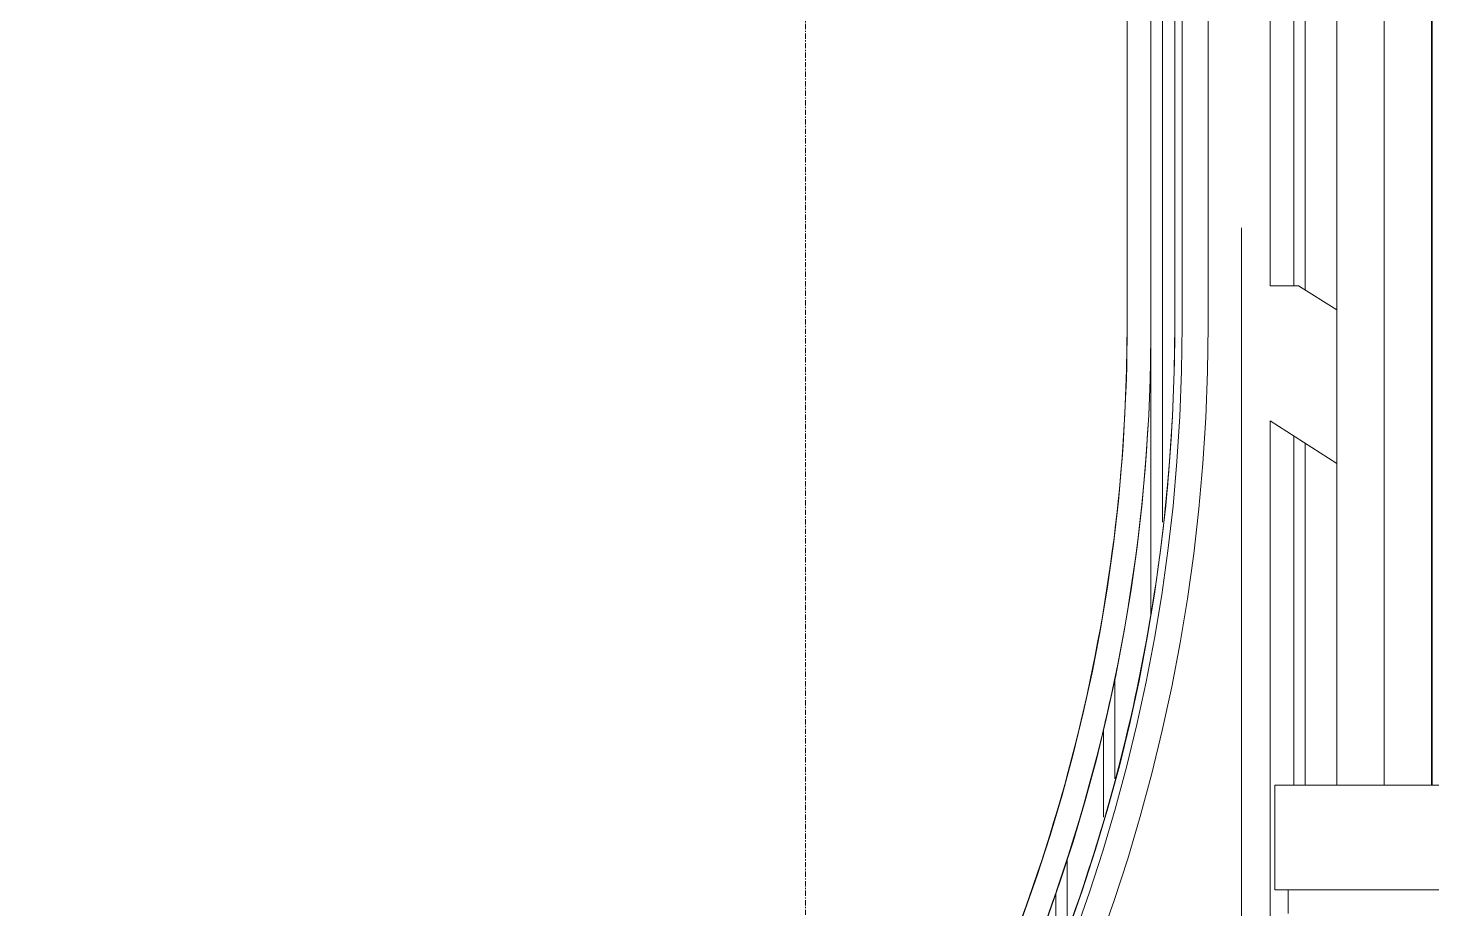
# Model space of a CAD drawing. Header units: millimetres. Extents: x -187664 to 435448, y -313239 to 299894.
# Drawn here: x 78730 to 80205, y -220350 to -219425 of the extents above; entities that cross this region are included whole.
import ezdxf

# ---------------------------------------------------------------- set-up
doc = ezdxf.new("R2010")
doc.units = ezdxf.units.MM
doc.linetypes.add('DPA_Grid _ Level 100', pattern=[10, 5.5, -1.6, 1.3, -1.6])
for name, color, linetype, lineweight in [('A-GENM', 7, 'Continuous', 9), ('A-GLAZ-CURT', 7, 'Continuous', 9), ('A-GLAZ-CURT-HDLN', 7, 'Continuous', 9), ('S-GRID', 7, 'Continuous', 0), ('WALL-E', 7, 'Continuous', 35)]:
    doc.layers.add(name, color=color, linetype=linetype, lineweight=lineweight)

# ---------------------------------------------------------------- blocks, each defined once
blk = doc.blocks.new('DPA_CP_Entrance Canopy Lower - Depth 4200-V141-2150-01 ENTRANCE 1 ELEVATION 4')
at = {"layer": 'A-GLAZ-CURT-HDLN', "color": 7}
blk.add_line((12652, 105550), (12652, 108260.2), dxfattribs=at)
blk = doc.blocks.new('DPA_CP_Entrance Louver Grill Vertical Z - Louver Grill Vertical Z-18397728-2150-01 ENTRANCE 1 ELEVATION 4')
at = {"layer": 'A-GLAZ-CURT', "color": 7}
for p, q in [((12802, 107675), (12802, 113945.1)), ((12802, 113945.1), (12802, 107675)), ((12802, 107675), (12802, 113945.1)), ((12802, 113945.1), (12802, 107675)), ((12852, 113945.1), (12852, 107675)), ((12852, 113945.1), (12852, 107675)), ((12852, 113945.1), (12852, 107675)), ((12852, 113945.1), (12852, 107675))]:
    blk.add_line(p, q, dxfattribs=at)
blk = doc.blocks.new('DPA_CP_Entrance Louver Grill Vertical Z - Louver Grill Vertical Z-V142-2150-01 ENTRANCE 1 ELEVATION 4')
at = {"layer": 'A-GLAZ-CURT', "color": 7}
for p, q in [((12802, 107675), (12802, 113945.1)), ((12802, 113945.1), (12802, 107675)), ((12802, 107675), (12802, 113945.1)), ((12802, 113945.1), (12802, 107675)), ((12852, 113945.1), (12852, 107675)), ((12852, 113945.1), (12852, 107675)), ((12852, 113945.1), (12852, 107675)), ((12852, 113945.1), (12852, 107675))]:
    blk.add_line(p, q, dxfattribs=at)
blk = doc.blocks.new('DPA_CP_Entrance Louver Grill Vertical Z - Louver Grill Vertical Z-18397856-2150-01 ENTRANCE 1 ELEVATION 4')
at = {"layer": 'A-GLAZ-CURT', "color": 7}
for p, q in [((12852, 107675), (12852, 113945.1)), ((12852, 113945.1), (12852, 107675)), ((12852, 113945.1), (12852, 107675)), ((12852, 113945.1), (12852, 107675))]:
    blk.add_line(p, q, dxfattribs=at)
blk = doc.blocks.new('DPA_CP_Entrance Louver Grill Vertical Z - Louver Grill Vertical Z-V194-2150-01 ENTRANCE 1 ELEVATION 4')
at = {"layer": 'A-GLAZ-CURT', "color": 7}
for p, q in [((12802, 107675), (12802, 113945.1)), ((12802, 113945.1), (12802, 107675)), ((12802, 107675), (12802, 113945.1)), ((12802, 113945.1), (12802, 107675)), ((12852, 113945.1), (12852, 107675)), ((12852, 113945.1), (12852, 107675)), ((12852, 113945.1), (12852, 107675)), ((12852, 113945.1), (12852, 107675))]:
    blk.add_line(p, q, dxfattribs=at)
blk = doc.blocks.new('DPA_CP_Entrance Canopy Curve_Ent 2_Edge Rev B-1 - Entrance Canopy Curve_Left-15513308-2150-01 ENTRANCE 1 ELEVATION 4')
at = {"layer": 'A-GLAZ-CURT', "color": 7}
for p, q in [((12532, 108157.3), (12532, 108746.3)), ((12532, 108157.3), (12532, 108746.3)), ((12557, 108721.3), (12557, 108157.3)), ((12557, 108506.3), (12557, 108157.3)), ((12557, 108496.3), (12557, 107854.6)), ((12557, 107854.6), (12557, 108496.3)), ((12569, 107950.9), (12569, 108496.3)), ((12569, 108496.3), (12569, 107950.9)), ((12582, 108496.3), (12582, 108157.3)), ((12582, 108157.3), (12582, 108496.3)), ((12582, 108496.3), (12582, 108157.3)), ((12582, 108157.3), (12582, 108496.3)), ((12582, 108496.3), (12582, 108157.3)), ((12582, 108157.3), (12582, 108496.3)), ((12752, 107675), (12752, 108496.3)), ((12752, 108496.3), (12752, 107675)), ((12752, 108012.8), (12752, 108173.9)), ((12752, 108173.9), (12752, 108012.8)), ((12752, 108012.8), (12752, 108173.9)), ((12752, 108173.9), (12752, 108012.8)), ((12519, 107681.7), (12519, 107786.8)), ((12519, 107786.8), (12519, 107681.7)), ((12507, 107733), (12507, 107641.4)), ((12507, 107641.4), (12507, 107733)), ((12469, 107523.9), (12469, 107597.4)), ((12469, 107597.4), (12469, 107523.9)), ((12457, 107561.5), (12457, 107493.2)), ((12457, 107493.2), (12457, 107561.5))]:
    blk.add_line(p, q, dxfattribs=at)
for radius, start, end in [(1800, 331.6173, 0), (1800, 331.6173, 0), (1825, 341.0969, 359.9956), (1825, 341.0969, 359.9956), (1850, 355.2876, 0), (1850, 355.2876, 0), (1850, 355.2876, 0), (1850, 355.2876, 0), (1850, 355.2876, 0), (1850, 355.2876, 0), (1850, 353.5884, 355.2632), (1850, 353.5884, 355.2632), (1850, 353.5884, 355.2632), (1850, 353.5884, 355.2632), (1850, 353.5884, 355.2632), (1850, 353.5884, 355.2632), (1850, 345.095, 350.5829), (1850, 345.095, 350.5829), (1850, 345.095, 350.5829), (1850, 345.095, 350.5829), (1850, 345.095, 350.5829), (1850, 345.095, 350.5829), (1825, 346.5565, 348.2865), (1825, 346.5565, 348.2865), (1850, 339.9645, 343.7922), (1850, 339.9645, 343.7922), (1850, 339.9645, 343.7922), (1850, 339.9645, 343.7922), (1850, 339.9645, 343.7922), (1850, 339.9645, 343.7922), (1825, 340.9444, 342.1342), (1825, 340.9444, 342.1342), (1825, 326.9004, 341.0701), (1825, 326.9004, 341.0701)]:
    blk.add_arc((10732, 108157.3), radius, start, end, dxfattribs=at)
blk = doc.blocks.new('DPA_CP_Entrance Canopy Curve_Ent 2_Edge Rev B-1 - Entrance Canopy Curve_Left-V234-2150-01 ENTRANCE 1 ELEVATION 4')
at = {"layer": 'A-GLAZ-CURT', "color": 7}
for p, q in [((12532, 108157.3), (12532, 108746.3)), ((12532, 108157.3), (12532, 108746.3)), ((12617, 108157.3), (12617, 108746.3)), ((12557, 108721.3), (12557, 108157.3)), ((12557, 108506.3), (12557, 108157.3)), ((12589.7, 108506.3), (12589.7, 108157.3)), ((12557, 108496.3), (12557, 107854.6)), ((12557, 107854.6), (12557, 108496.3)), ((12569, 107950.9), (12569, 108496.3)), ((12569, 108496.3), (12569, 107950.9)), ((12582, 108496.3), (12582, 108157.3)), ((12582, 108157.3), (12582, 108496.3)), ((12582, 108496.3), (12582, 108157.3)), ((12582, 108157.3), (12582, 108496.3)), ((12582, 108496.3), (12582, 108157.3)), ((12582, 108157.3), (12582, 108496.3)), ((12682, 108199.3), (12682, 108496.3)), ((12682, 108496.3), (12682, 108199.3)), ((12682, 108199.3), (12682, 108496.3)), ((12682, 108496.3), (12682, 108199.3)), ((12707, 108496.3), (12707, 108199.3)), ((12719, 108194.9), (12719, 108496.3)), ((12752, 107675), (12752, 108496.3)), ((12752, 108496.3), (12752, 107675)), ((12712, 108199.3), (12682, 108199.3)), ((12682, 108199.3), (12712, 108199.3)), ((12712, 108199.3), (12682, 108199.3)), ((12682, 108199.3), (12712, 108199.3)), ((12752, 108173.9), (12712, 108199.3)), ((12712, 108199.3), (12752, 108173.9)), ((12752, 108173.9), (12712, 108199.3)), ((12712, 108199.3), (12752, 108173.9)), ((12752, 108012.8), (12752, 108173.9)), ((12752, 108173.9), (12752, 108012.8)), ((12752, 108012.8), (12752, 108173.9)), ((12752, 108173.9), (12752, 108012.8)), ((12682, 107250), (12682, 108057.3)), ((12682, 108057.3), (12752, 108012.8)), ((12752, 108012.8), (12682, 108057.3)), ((12682, 108057.3), (12682, 107250)), ((12682, 107250), (12682, 108057.3)), ((12682, 108057.3), (12752, 108012.8)), ((12752, 108012.8), (12682, 108057.3)), ((12682, 108057.3), (12682, 107250)), ((12707, 108041.4), (12707, 107675)), ((12719, 107675), (12719, 108033.8)), ((12519, 107681.7), (12519, 107786.8)), ((12519, 107786.8), (12519, 107681.7)), ((12507, 107733), (12507, 107641.4)), ((12507, 107641.4), (12507, 107733)), ((12469, 107523.9), (12469, 107597.4)), ((12469, 107597.4), (12469, 107523.9)), ((12457, 107561.5), (12457, 107493.2)), ((12457, 107493.2), (12457, 107561.5))]:
    blk.add_line(p, q, dxfattribs=at)
for radius, start, end in [(1800, 270, 0), (1850, 270, 0), (1825, 270.1424, 360), (1885, 270.1401, 0), (1857.7, 270.1411, 0), (1800, 331.6173, 0), (1825, 341.0969, 359.9956), (1850, 355.2876, 0), (1850, 355.2876, 0), (1850, 355.2876, 0), (1850, 355.2876, 0), (1850, 355.2876, 0), (1850, 326.8421, 355.2632), (1850, 326.8421, 355.2632), (1850, 326.8421, 355.2632), (1850, 326.8421, 355.2632), (1850, 353.5884, 355.2632), (1850, 345.095, 350.5829), (1825, 346.5565, 348.2865), (1825, 346.5565, 348.2865), (1850, 339.9645, 343.7922), (1825, 340.9444, 342.1342), (1825, 340.9444, 342.1342), (1825, 326.9004, 341.0701)]:
    blk.add_arc((10732, 108157.3), radius, start, end, dxfattribs=at)

msp = doc.modelspace()

# ---------------------------------------------------------------- linework, layer by layer
at = {"layer": 'A-GENM', "color": 7}
for p, q in [((80039.647, -220220.198), (80039.647, -220330.198)), ((80039.647, -220220.198), (80039.647, -220330.198)), ((83274.647, -220220.198), (80039.647, -220220.198)), ((80208.853, -220220.198), (80039.647, -220220.198)), ((80039.647, -220330.198), (83274.647, -220330.198)), ((80039.647, -220330.198), (80059.647, -220330.198)), ((80053.647, -220330.198), (80053.647, -220355.198)), ((80053.647, -220330.198), (80053.647, -220355.198)), ((83260.647, -220330.198), (80053.647, -220330.198)), ((80059.647, -220330.198), (80053.647, -220330.198))]:
    msp.add_line(p, q, dxfattribs=at)
at = {"layer": 'S-GRID', "color": 7, "linetype": 'DPA_Grid _ Level 100'}
msp.add_line((79546.647, -229056.553), (79546.647, -208295.861), dxfattribs=at)
at = {"layer": 'WALL-E', "color": 7}
for q in [(80204.647, -213950.077), (80204.647, -218345.198)]:
    msp.add_line((80204.647, -220220.198), q, dxfattribs=at)

# ---------------------------------------------------------------- block references
at = {"layer": 'A-GLAZ-CURT', "color": 7}
for name in ['DPA_CP_Entrance Louver Grill Vertical Z - Louver Grill Vertical Z-18397728-2150-01 ENTRANCE 1 ELEVATION 4', 'DPA_CP_Entrance Louver Grill Vertical Z - Louver Grill Vertical Z-V142-2150-01 ENTRANCE 1 ELEVATION 4', 'DPA_CP_Entrance Louver Grill Vertical Z - Louver Grill Vertical Z-V142-2150-01 ENTRANCE 1 ELEVATION 4', 'DPA_CP_Entrance Louver Grill Vertical Z - Louver Grill Vertical Z-V142-2150-01 ENTRANCE 1 ELEVATION 4', 'DPA_CP_Entrance Louver Grill Vertical Z - Louver Grill Vertical Z-V142-2150-01 ENTRANCE 1 ELEVATION 4', 'DPA_CP_Entrance Louver Grill Vertical Z - Louver Grill Vertical Z-V142-2150-01 ENTRANCE 1 ELEVATION 4', 'DPA_CP_Entrance Louver Grill Vertical Z - Louver Grill Vertical Z-V142-2150-01 ENTRANCE 1 ELEVATION 4', 'DPA_CP_Entrance Louver Grill Vertical Z - Louver Grill Vertical Z-V142-2150-01 ENTRANCE 1 ELEVATION 4', 'DPA_CP_Entrance Louver Grill Vertical Z - Louver Grill Vertical Z-V194-2150-01 ENTRANCE 1 ELEVATION 4', 'DPA_CP_Entrance Louver Grill Vertical Z - Louver Grill Vertical Z-18397856-2150-01 ENTRANCE 1 ELEVATION 4', 'DPA_CP_Entrance Canopy Curve_Ent 2_Edge Rev B-1 - Entrance Canopy Curve_Left-15513308-2150-01 ENTRANCE 1 ELEVATION 4', 'DPA_CP_Entrance Canopy Curve_Ent 2_Edge Rev B-1 - Entrance Canopy Curve_Left-15513308-2150-01 ENTRANCE 1 ELEVATION 4', 'DPA_CP_Entrance Canopy Curve_Ent 2_Edge Rev B-1 - Entrance Canopy Curve_Left-15513308-2150-01 ENTRANCE 1 ELEVATION 4', 'DPA_CP_Entrance Canopy Curve_Ent 2_Edge Rev B-1 - Entrance Canopy Curve_Left-15513308-2150-01 ENTRANCE 1 ELEVATION 4', 'DPA_CP_Entrance Canopy Curve_Ent 2_Edge Rev B-1 - Entrance Canopy Curve_Left-15513308-2150-01 ENTRANCE 1 ELEVATION 4', 'DPA_CP_Entrance Canopy Curve_Ent 2_Edge Rev B-1 - Entrance Canopy Curve_Left-15513308-2150-01 ENTRANCE 1 ELEVATION 4', 'DPA_CP_Entrance Canopy Curve_Ent 2_Edge Rev B-1 - Entrance Canopy Curve_Left-15513308-2150-01 ENTRANCE 1 ELEVATION 4', 'DPA_CP_Entrance Canopy Curve_Ent 2_Edge Rev B-1 - Entrance Canopy Curve_Left-15513308-2150-01 ENTRANCE 1 ELEVATION 4', 'DPA_CP_Entrance Canopy Curve_Ent 2_Edge Rev B-1 - Entrance Canopy Curve_Left-15513308-2150-01 ENTRANCE 1 ELEVATION 4', 'DPA_CP_Entrance Canopy Curve_Ent 2_Edge Rev B-1 - Entrance Canopy Curve_Left-V234-2150-01 ENTRANCE 1 ELEVATION 4', 'DPA_CP_Entrance Canopy Lower - Depth 4200-V141-2150-01 ENTRANCE 1 ELEVATION 4']:
    msp.add_blockref(name, (67352.626, -327895.198), dxfattribs=at)

doc.saveas('drawing.dxf')
